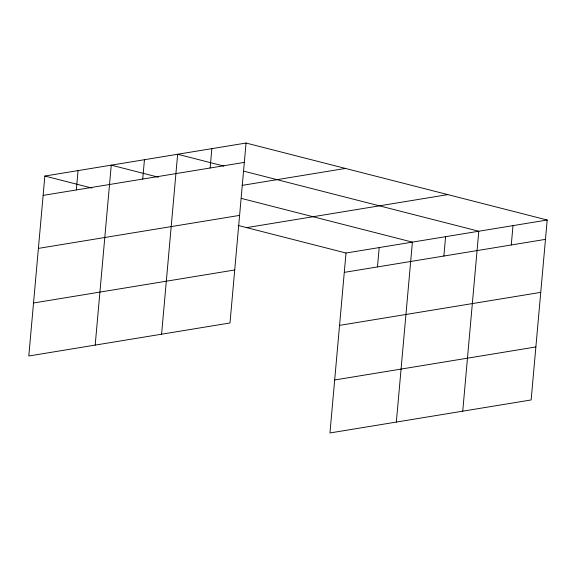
<?xml version="1.0" encoding="UTF-8"?>
<svg xmlns="http://www.w3.org/2000/svg" width="576" height="576" viewBox="0 0 576 576"><rect width="100%" height="100%" fill="white"/><g stroke="black" fill="none" stroke-linecap="round" stroke-linejoin="round"><path stroke-width="0.86" d="M246.053 143.035L44.856 176.047L28.8 355.99L229.99 322.978L246.053 143.035L547.2 220.01L531.144 399.953L329.947 432.965L346.01 253.022L547.2 220.01M76.327 189.95L78.055 170.597M95.191 345.096L111.254 165.154L158.328 177.185M142.726 179.057L144.446 159.703M161.59 334.202L177.646 154.26L223.848 166.068M210.125 167.998L211.853 148.644M377.474 266.933L379.202 247.579M396.338 422.071L412.402 242.129L241.351 198.403M443.873 256.039L445.601 236.686M462.737 411.178L478.793 231.235L243.9 171.194M511.272 244.98L513 225.626M43.135 195.394L244.325 162.389M242.078 185.393L345.434 168.437M38.405 248.393L239.594 215.381M246.629 227.621L447.818 194.609M33.53 302.99L234.72 269.978M344.282 272.376L545.472 239.364M339.552 325.375L540.742 292.363M334.678 379.973L535.867 346.961M44.856 176.047L91.937 188.078M238.097 225.439L346.01 253.022"/></g></svg>
